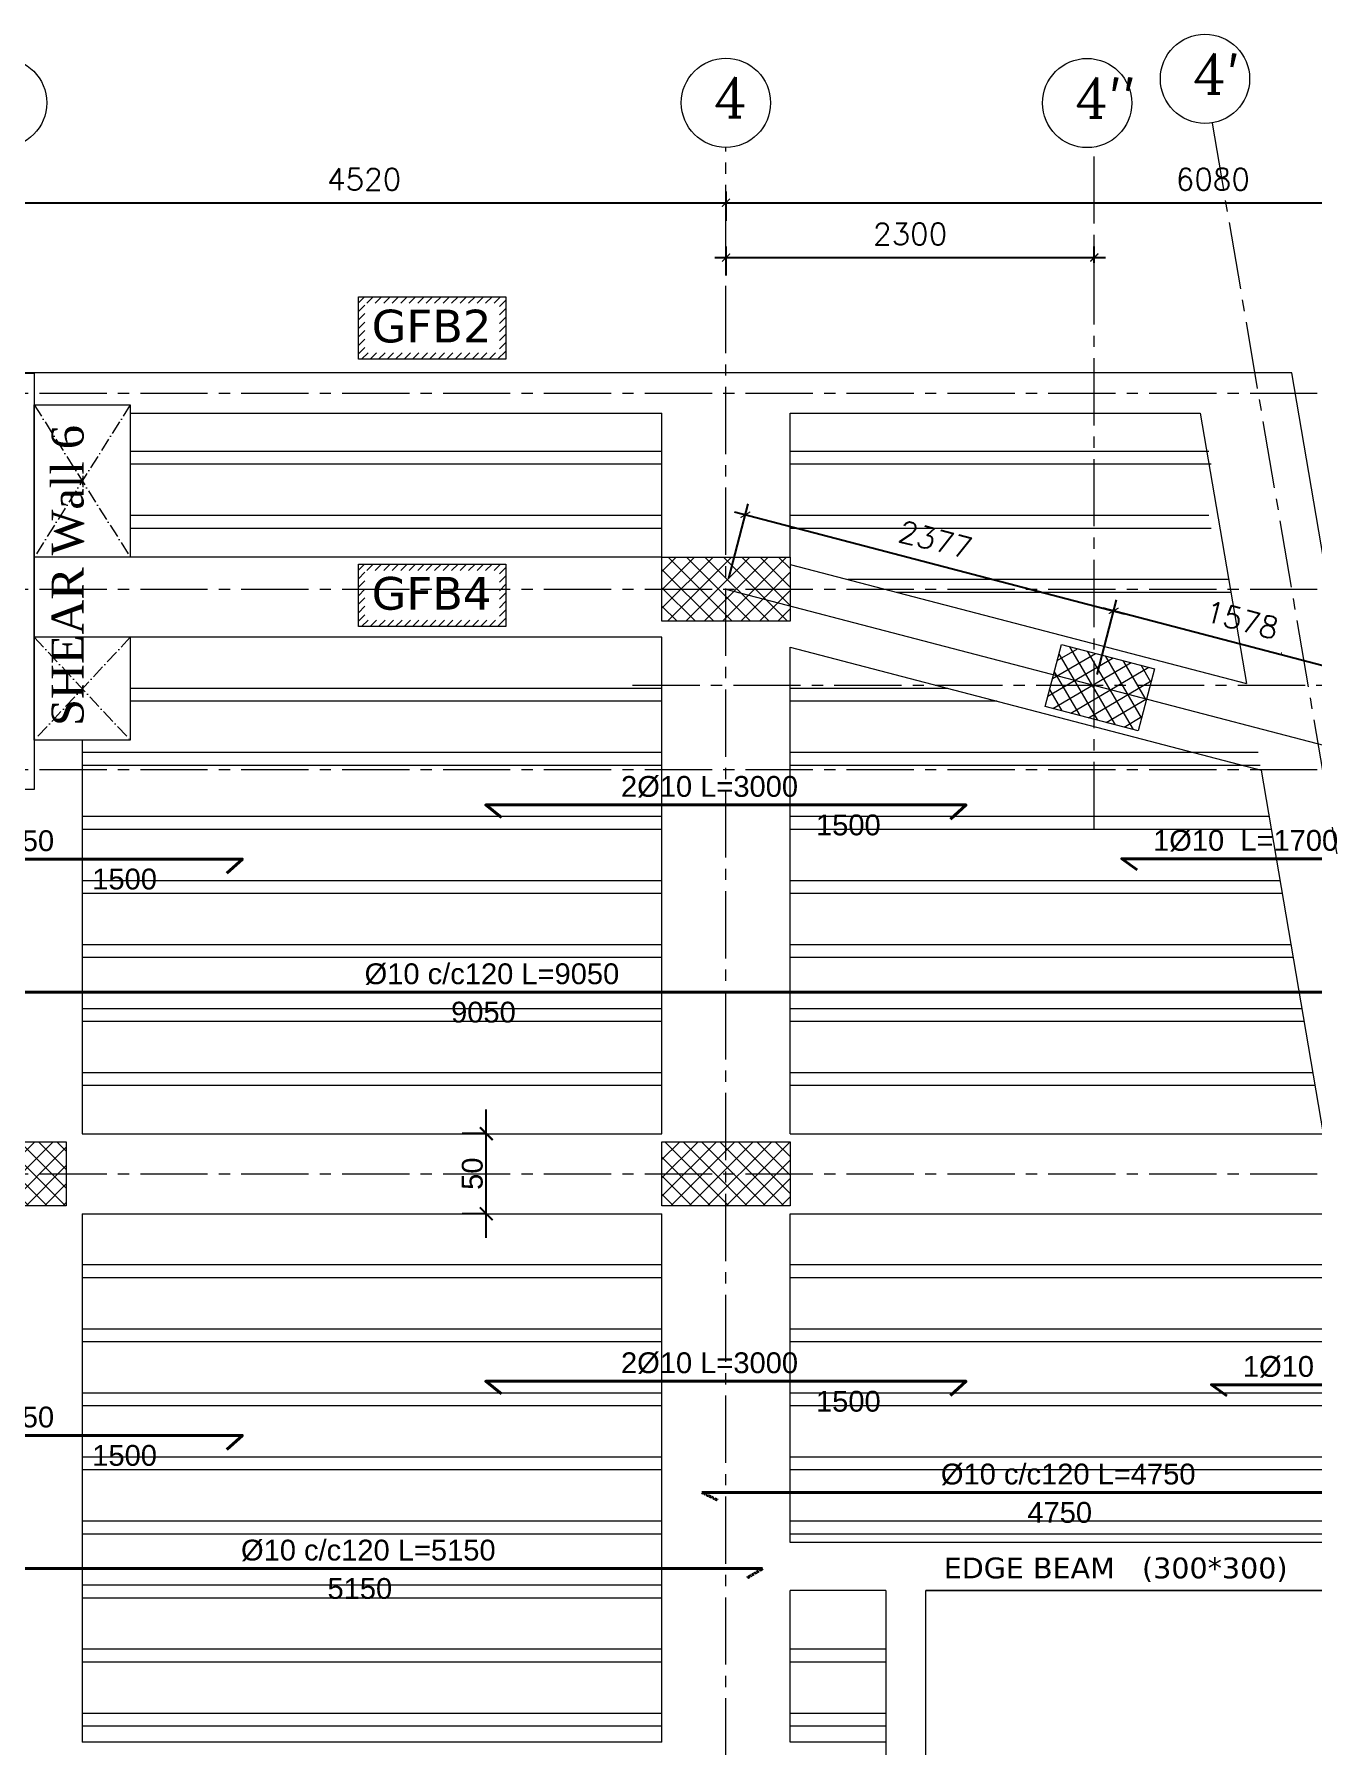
# Model space of a CAD drawing. Header units: inches. Extents: x -26151 to 62940, y -10194 to 246332.
# Drawn here: x 2476 to 3274, y 118994 to 120063 of the extents above; entities that cross this region are included whole.
import ezdxf

# ---------------------------------------------------------------- set-up
doc = ezdxf.new("R2010")
doc.units = ezdxf.units.IN
doc.header["$LTSCALE"] = 0.7
doc.header["$MEASUREMENT"] = 0
for name, pattern in [('ACAD_ISO10W100', [18, 12, -3, 0, -3]), ('CENTER2', [1.125, 0.75, -0.125, 0.125, -0.125]), ('DASHED2', [0.375, 0.25, -0.125])]:
    doc.linetypes.add(name, pattern=pattern)
doc.layers.get('0').update_dxf_attribs({"lineweight": 13})
doc.layers.get('Defpoints').update_dxf_attribs({"lineweight": 5})
for name, color, linetype, lineweight in [('axis', 254, 'ACAD_ISO10W100', 9), ('BEAM', 5, 'Continuous', 0), ('COLUMN', 4, 'Continuous', 20), ('dim', 1, 'Continuous', 25), ('hach', 9, 'Continuous', 9), ('hach 1', 254, 'Continuous', 9), ('hatch', 9, 'Continuous', 9), ('TEXT', 3, 'Continuous', 25), ('top renforcment', 7, 'Continuous', 40)]:
    doc.layers.add(name, color=color, linetype=linetype, lineweight=lineweight)
doc.styles.add('100', font='romans.shx', dxfattribs={"height": 13.5})
doc.styles.add('GENERATED_STYLE_4', font='verdanai.ttf')
doc.styles.add('QW', font='times.ttf', dxfattribs={"height": 15})
doc.styles.add('romanc', font='verdana.ttf', dxfattribs={"height": 250})
doc.styles.get("Standard").update_dxf_attribs({"font": 'arial.ttf', "height": 13})
doc.dimstyles.new('abr100', dxfattribs={"dimtxt": 15, "dimasz": 5, "dimexe": 7, "dimexo": 7, "dimgap": 8, "dimtad": 1, "dimdec": 0, "dimlfac": 10, "dimzin": 4, "dimdsep": 46, "dimtxsty": '100', "dimblk": 'ARCHTICK', "dimcen": 0.09, "dimdle": 7, "dimclrd": 1, "dimclre": 8, "dimclrt": 2, "dimadec": 0, "dimazin": 1, "dimtfac": 1, "dimtdec": 0, "dimtix": 1, "dimtofl": 0, "dimtmove": 0, "dimatfit": 3, "dimldrblk": 'ARCHTICK', "dimfxl": 0, "dimtolj": 1, "dimtzin": 0, "dimlwd": -1, "dimlwe": -1, "dimarcsym": 0})
doc.dimstyles.get("Standard").update_dxf_attribs({"dimtxt": 13, "dimasz": 5, "dimexe": 0.18, "dimexo": 0.0625, "dimgap": 6, "dimtad": 1, "dimdec": 0, "dimlfac": 10, "dimzin": 0, "dimdsep": 46, "dimtxsty": 'Standard', "dimblk": 'ARCHTICK', "dimcen": 0.09, "dimse1": 1, "dimse2": 1, "dimclrd": 1, "dimclre": 7, "dimclrt": 3, "dimadec": 0, "dimazin": 0, "dimtfac": 1, "dimtdec": 0, "dimtix": 1, "dimtofl": 0, "dimtmove": 0, "dimatfit": 3, "dimldrblk": 'ARCHTICK', "dimfxl": 0, "dimtolj": 1, "dimtzin": 0, "dimarcsym": 0})
doc.dimstyles.new('STANDARD$0', dxfattribs={"dimscale": 0, "dimtxt": 50, "dimasz": 8, "dimexe": 15, "dimexo": 0.0625, "dimgap": 2, "dimtad": 1, "dimdec": 0, "dimzin": 0, "dimdsep": 46, "dimtxsty": 'Standard', "dimblk1": 'ARCHTICK', "dimblk2": 'ARCHTICK', "dimsah": 1, "dimcen": 0.09, "dimdle": 15, "dimclrd": 3, "dimclre": 3, "dimclrt": 3, "dimazin": 0, "dimtfac": 1, "dimtdec": 0, "dimtofl": 0, "dimtmove": 1, "dimatfit": 3, "dimldrblk": 'ARCHTICK', "dimfxl": 0, "dimtolj": 1, "dimtzin": 0, "dimarcsym": 0})

# ---------------------------------------------------------------- blocks, each defined once
blk = doc.blocks.new('_ArchTick')
at = {"color": 0, "linetype": 'ByBlock', "lineweight": 0, "const_width": 0.15}
blk.add_lwpolyline([(-0.5, -0.5), (0.5, 0.5)], dxfattribs=at)
blk = doc.blocks.new('*D133')
at = {"layer": 'Defpoints', "color": 0, "transparency": 16777216}
for p in [(2455.6, 119960.4), (2907.6, 119957.4), (2907.6, 119939.1)]:
    blk.add_point(p, dxfattribs=at)
at = {"layer": 'dim', "color": 8, "transparency": 16777216}
for p, q in [((2907.6, 119946.1), (2907.6, 119964.4)), ((2455.6, 119953.4), (2455.6, 119950.4))]:
    blk.add_line(p, q, dxfattribs=at)
at = {"layer": 'dim', "color": 1, "transparency": 16777216}
blk.add_line((2448.6, 119957.4), (2914.6, 119957.4), dxfattribs=at)
at = {"layer": 'dim', "color": 1, "transparency": 16777216, "xscale": 5, "yscale": 5, "zscale": 5, "rotation": 180}
blk.add_blockref('_ArchTick', (2455.6, 119957.4), dxfattribs=at)
at = {"layer": 'dim', "color": 1, "transparency": 16777216, "xscale": 5, "yscale": 5, "zscale": 5}
blk.add_blockref('_ArchTick', (2907.6, 119957.4), dxfattribs=at)
at = {"layer": 'dim', "color": 2, "transparency": 16777216, "insert": (2681.6, 119972.1), "char_height": 13.5, "attachment_point": 5, "style": '100'}
blk.add_mtext('\\A1;4520', dxfattribs=at)
blk = doc.blocks.new('*D142')
at = {"layer": 'Defpoints', "color": 0, "transparency": 16777216}
for p in [(3515.6, 119960.4), (3515.6, 119957.4), (2907.6, 119939.1)]:
    blk.add_point(p, dxfattribs=at)
at = {"layer": 'dim', "color": 8, "transparency": 16777216}
for p, q in [((2907.6, 119946.1), (2907.6, 119964.4)), ((3515.6, 119953.4), (3515.6, 119950.4))]:
    blk.add_line(p, q, dxfattribs=at)
at = {"layer": 'dim', "color": 1, "transparency": 16777216}
blk.add_line((2900.6, 119957.4), (3522.6, 119957.4), dxfattribs=at)
at = {"layer": 'dim', "color": 1, "transparency": 16777216, "xscale": 5, "yscale": 5, "zscale": 5, "rotation": 180}
blk.add_blockref('_ArchTick', (2907.6, 119957.4), dxfattribs=at)
at = {"layer": 'dim', "color": 1, "transparency": 16777216, "xscale": 5, "yscale": 5, "zscale": 5}
blk.add_blockref('_ArchTick', (3515.6, 119957.4), dxfattribs=at)
at = {"layer": 'dim', "color": 2, "transparency": 16777216, "insert": (3211.6, 119972.1), "char_height": 13.5, "attachment_point": 5, "style": '100'}
blk.add_mtext('\\A1;6080', dxfattribs=at)
blk = doc.blocks.new('*D151')
at = {"layer": 'Defpoints', "color": 0, "transparency": 16777216}
for p in [(2415.6, 119079.3, -19467.6), (2930.6, 119079.3, -79330.7), (2930.6, 119079.3)]:
    blk.add_point(p, dxfattribs=at)
at = {"layer": 'TEXT', "color": 3, "transparency": 16777216, "insert": (2678.9, 119092), "char_height": 13, "attachment_point": 5}
blk.add_mtext('\\A1;5150', dxfattribs=at)
blk = doc.blocks.new('*D152')
at = {"layer": 'Defpoints', "color": 0, "transparency": 16777216}
for p in [(2415.5, 119104.5), (2930.6, 119104.5, -38935.3), (2930.6, 119102.8)]:
    blk.add_point(p, dxfattribs=at)
at = {"layer": 'TEXT', "color": 3, "transparency": 16777216, "insert": (2684.2, 119115.8), "char_height": 13, "attachment_point": 5}
blk.add_mtext('\\A1;%%C10 c/c120 L=5150', dxfattribs=at)
blk = doc.blocks.new('*D155')
at = {"layer": 'Defpoints', "color": 0, "transparency": 16777216}
for p in [(2455.6, 119162.5, -26473), (2605.6, 119162.5, -40395.4), (2605.6, 119162.5)]:
    blk.add_point(p, dxfattribs=at)
at = {"layer": 'TEXT', "color": 3, "transparency": 16777216, "insert": (2532, 119175.1), "char_height": 13, "attachment_point": 5}
blk.add_mtext('\\A1;1500', dxfattribs=at)
blk = doc.blocks.new('*D156')
at = {"layer": 'Defpoints', "color": 0, "transparency": 16777216}
for p in [(2240.6, 119187.6), (2605.6, 119187.6), (2605.6, 119185.9)]:
    blk.add_point(p, dxfattribs=at)
at = {"layer": 'TEXT', "color": 3, "transparency": 16777216, "insert": (2432.7, 119198.9), "char_height": 13, "attachment_point": 5}
blk.add_mtext('\\A1;2%%C12 L=3650', dxfattribs=at)
blk = doc.blocks.new('*D158')
at = {"layer": 'Defpoints', "color": 0, "transparency": 16777216}
for p in [(2907.6, 119196.3, -26473), (3057.6, 119196.3, -40395.4), (3057.6, 119196.3)]:
    blk.add_point(p, dxfattribs=at)
at = {"layer": 'TEXT', "color": 3, "transparency": 16777216, "insert": (2984, 119208.9), "char_height": 13, "attachment_point": 5}
blk.add_mtext('\\A1;1500', dxfattribs=at)
blk = doc.blocks.new('*D159')
at = {"layer": 'Defpoints', "color": 0, "transparency": 16777216}
for p in [(2757.6, 119221.5), (3057.6, 119221.5), (3057.6, 119219.8)]:
    blk.add_point(p, dxfattribs=at)
at = {"layer": 'TEXT', "color": 3, "transparency": 16777216, "insert": (2897.3, 119232.8), "char_height": 13, "attachment_point": 5}
blk.add_mtext('\\A1;2%%C10 L=3000', dxfattribs=at)
blk = doc.blocks.new('*D176')
at = {"layer": 'Defpoints', "color": 0, "transparency": 16777216}
for p in [(2415.6, 119439.3, -19467.6), (3320.6, 119439.3, -79330.7), (3320.6, 119439.3)]:
    blk.add_point(p, dxfattribs=at)
at = {"layer": 'TEXT', "color": 3, "transparency": 16777216, "insert": (2756.1, 119451.9), "char_height": 13, "attachment_point": 5}
blk.add_mtext('\\A1;9050', dxfattribs=at)
blk = doc.blocks.new('*D177')
at = {"layer": 'Defpoints', "color": 0, "transparency": 16777216}
for p in [(2415.5, 119464.4), (3320.6, 119464.4, -38935.3), (3320.6, 119462.7)]:
    blk.add_point(p, dxfattribs=at)
at = {"layer": 'TEXT', "color": 3, "transparency": 16777216, "insert": (2761.4, 119475.7), "char_height": 13, "attachment_point": 5}
blk.add_mtext('\\A1;%%C10 c/c120 L=9050', dxfattribs=at)
blk = doc.blocks.new('*D180')
at = {"layer": 'Defpoints', "color": 0, "transparency": 16777216}
for p in [(2455.6, 119522.4, -26473), (2605.6, 119522.4, -40395.4), (2605.6, 119522.4)]:
    blk.add_point(p, dxfattribs=at)
at = {"layer": 'TEXT', "color": 3, "transparency": 16777216, "insert": (2532, 119535), "char_height": 13, "attachment_point": 5}
blk.add_mtext('\\A1;1500', dxfattribs=at)
blk = doc.blocks.new('*D181')
at = {"layer": 'Defpoints', "color": 0, "transparency": 16777216}
for p in [(2240.6, 119547.5), (2605.6, 119547.5), (2605.6, 119545.8)]:
    blk.add_point(p, dxfattribs=at)
at = {"layer": 'TEXT', "color": 3, "transparency": 16777216, "insert": (2432.7, 119558.8), "char_height": 13, "attachment_point": 5}
blk.add_mtext('\\A1;2%%C12 L=3650', dxfattribs=at)
blk = doc.blocks.new('*D183')
at = {"layer": 'Defpoints', "color": 0, "transparency": 16777216}
for p in [(2907.6, 119556.2, -26473), (3057.6, 119556.2, -40395.4), (3057.6, 119556.2)]:
    blk.add_point(p, dxfattribs=at)
at = {"layer": 'TEXT', "color": 3, "transparency": 16777216, "insert": (2984, 119568.8), "char_height": 13, "attachment_point": 5}
blk.add_mtext('\\A1;1500', dxfattribs=at)
blk = doc.blocks.new('*D184')
at = {"layer": 'Defpoints', "color": 0, "transparency": 16777216}
for p in [(2757.6, 119581.4), (3057.6, 119581.4), (3057.6, 119579.7)]:
    blk.add_point(p, dxfattribs=at)
at = {"layer": 'TEXT', "color": 3, "transparency": 16777216, "insert": (2897.3, 119592.7), "char_height": 13, "attachment_point": 5}
blk.add_mtext('\\A1;2%%C10 L=3000', dxfattribs=at)
blk = doc.blocks.new('*D185')
at = {"layer": 'Defpoints', "color": 0, "transparency": 16777216}
for p in [(3210.7, 119219.2, 13009.9), (3380.8, 119219.2), (3380.8, 119217.5)]:
    blk.add_point(p, dxfattribs=at)
at = {"layer": 'TEXT', "color": 3, "transparency": 16777216, "insert": (3288.2, 119230.5), "char_height": 13, "attachment_point": 5}
blk.add_mtext('\\A1;1%%C10  L=1700', dxfattribs=at)
blk = doc.blocks.new('*D186')
at = {"layer": 'Defpoints', "color": 0, "transparency": 16777216}
for p in [(3154.7, 119547.7, 13009.9), (3324.7, 119547.7), (3324.7, 119546)]:
    blk.add_point(p, dxfattribs=at)
at = {"layer": 'TEXT', "color": 3, "transparency": 16777216, "insert": (3232.1, 119559), "char_height": 13, "attachment_point": 5}
blk.add_mtext('\\A1;1%%C10  L=1700', dxfattribs=at)
blk = doc.blocks.new('*D187')
at = {"layer": 'Defpoints', "color": 0, "transparency": 16777216}
for p in [(2892.6, 119126.8, -19467.6), (3367.6, 119126.8, -79330.7), (3367.6, 119126.8)]:
    blk.add_point(p, dxfattribs=at)
at = {"layer": 'TEXT', "color": 3, "transparency": 16777216, "insert": (3116, 119139.5), "char_height": 13, "attachment_point": 5}
blk.add_mtext('\\A1;4750', dxfattribs=at)
blk = doc.blocks.new('*D188')
at = {"layer": 'Defpoints', "color": 0, "transparency": 16777216}
for p in [(2892.6, 119152), (3367.6, 119152, -38935.3), (3367.6, 119150.3)]:
    blk.add_point(p, dxfattribs=at)
at = {"layer": 'TEXT', "color": 3, "transparency": 16777216, "insert": (3121.3, 119163.3), "char_height": 13, "attachment_point": 5}
blk.add_mtext('\\A1;%%C10 c/c120 L=4750', dxfattribs=at)
blk = doc.blocks.new('*D791')
at = {"layer": 'Defpoints', "color": 0, "transparency": 16777216}
for p in [(3137.6, 119923.2), (3137.6, 119913), (2907.6, 119904.9)]:
    blk.add_point(p, dxfattribs=at)
at = {"layer": 'dim', "color": 8, "transparency": 16777216}
for p, q in [((2907.6, 119911.9), (2907.6, 119930.2)), ((3137.6, 119920), (3137.6, 119930.2))]:
    blk.add_line(p, q, dxfattribs=at)
at = {"layer": 'dim', "color": 1, "transparency": 16777216}
blk.add_line((2900.6, 119923.2), (3144.6, 119923.2), dxfattribs=at)
at = {"layer": 'dim', "color": 1, "transparency": 16777216, "xscale": 5, "yscale": 5, "zscale": 5, "rotation": 180}
blk.add_blockref('_ArchTick', (2907.6, 119923.2), dxfattribs=at)
at = {"layer": 'dim', "color": 1, "transparency": 16777216, "xscale": 5, "yscale": 5, "zscale": 5}
blk.add_blockref('_ArchTick', (3137.6, 119923.2), dxfattribs=at)
at = {"layer": 'dim', "color": 2, "transparency": 16777216, "insert": (3022.6, 119937.9), "char_height": 13.5, "attachment_point": 5, "style": '100'}
blk.add_mtext('\\A1;2300', dxfattribs=at)
blk = doc.blocks.new('*D793')
at = {"layer": 'Defpoints', "color": 0, "transparency": 16777216}
for p in [(2907.6, 119716.1), (3149.7, 119702.6), (3137.6, 119656.1)]:
    blk.add_point(p, dxfattribs=at)
at = {"layer": 'dim', "color": 8, "transparency": 16777216}
for p, q in [((2909.3, 119722.9), (2921.5, 119769.4)), ((3139.3, 119662.9), (3151.5, 119709.4))]:
    blk.add_line(p, q, dxfattribs=at)
at = {"layer": 'dim', "color": 1, "transparency": 16777216}
blk.add_line((2912.9, 119764.4), (3156.5, 119700.8), dxfattribs=at)
at = {"layer": 'dim', "color": 1, "transparency": 16777216, "xscale": 5, "yscale": 5, "zscale": 5}
for p, rotation in [((2919.7, 119762.6), 165.37912601136), ((3149.7, 119702.6), 345.37912601136)]:
    blk.add_blockref('_ArchTick', p, dxfattribs=dict(at, rotation=rotation))
at = {"layer": 'dim', "color": 2, "transparency": 16777216, "insert": (3038.4, 119746.9), "char_height": 13.5, "attachment_point": 5, "rotation": 345.3791, "style": '100'}
blk.add_mtext('\\A1;2377', dxfattribs=at)
blk = doc.blocks.new('*D790')
at = {"layer": 'Defpoints', "color": 0, "transparency": 16777216}
for p in [(3302.4, 119662.8), (3137.6, 119656.1), (3292, 119623)]:
    blk.add_point(p, dxfattribs=at)
at = {"layer": 'dim', "color": 8, "transparency": 16777216}
for p, q in [((3139.3, 119662.9), (3151.5, 119709.4)), ((3293.8, 119629.8), (3304.2, 119669.5))]:
    blk.add_line(p, q, dxfattribs=at)
at = {"layer": 'dim', "color": 1, "transparency": 16777216}
blk.add_line((3142.9, 119704.4), (3309.2, 119661), dxfattribs=at)
at = {"layer": 'dim', "color": 1, "transparency": 16777216, "xscale": 5, "yscale": 5, "zscale": 5}
for p, rotation in [((3149.7, 119702.6), 165.3791260113354), ((3302.4, 119662.8), 345.3791260113354)]:
    blk.add_blockref('_ArchTick', p, dxfattribs=dict(at, rotation=rotation))
at = {"layer": 'dim', "color": 2, "transparency": 16777216, "insert": (3229.8, 119696.9), "char_height": 13.5, "attachment_point": 5, "rotation": 345.3791, "style": '100'}
blk.add_mtext('\\A1;1578', dxfattribs=at)
blk = doc.blocks.new('*D1829')
at = {"layer": 'Defpoints', "color": 0, "transparency": 16777216}
for p in [(2757.9, 119376.1), (2757.9, 119376.1), (2757.9, 119326.1)]:
    blk.add_point(p, dxfattribs=at)
at = {"layer": 'hach', "color": 3, "lineweight": -2, "transparency": 16777216}
for p, q in [((2757.9, 119311.1), (2757.9, 119391.1)), ((2757.9, 119376.1), (2742.9, 119376.1)), ((2757.9, 119326.1), (2742.9, 119326.1))]:
    blk.add_line(p, q, dxfattribs=at)
at = {"layer": 'hach', "color": 3, "lineweight": -2, "transparency": 16777216, "xscale": 8, "yscale": 8, "zscale": 8}
for p, rotation in [((2757.9, 119376.1), 90), ((2757.9, 119326.1), 270)]:
    blk.add_blockref('_ArchTick', p, dxfattribs=dict(at, rotation=rotation))
at = {"layer": 'hach', "color": 3, "transparency": 16777216, "insert": (2749.2, 119351.1), "char_height": 13, "attachment_point": 5, "rotation": 90}
blk.add_mtext('\\A1;50', dxfattribs=at)

msp = doc.modelspace()

# ---------------------------------------------------------------- hatches: boundary and pattern name
at = {"layer": 'hach 1', "linetype": 'ByBlock'}
h = msp.add_hatch(dxfattribs=at)
h.set_pattern_fill('ANSI31', color=256, scale=30, style=0)
h.set_pattern_definition([(45, (15135.488, 220.4968), (-2.65165043, 2.65165043), [])])
h.paths.add_polyline_path([(2770.04, 119898.66), (2678.09, 119898.66), (2678.09, 119859.66), (2770.04, 119859.66)])
h.paths.add_polyline_path([(2766.04, 119894.66), (2766.04, 119863.66), (2682.09, 119863.66), (2682.09, 119894.66)], flags=16)
h = msp.add_hatch(dxfattribs=at)
h.set_pattern_fill('ANSI31', color=256, scale=30, style=0)
h.set_pattern_definition([(45, (15135.488, 53.606), (-2.65165043, 2.65165043), [])])
h.paths.add_polyline_path([(2770.04, 119731.77), (2678.09, 119731.77), (2678.09, 119692.77), (2770.04, 119692.77)])
h.paths.add_polyline_path([(2766.04, 119727.77), (2766.04, 119696.77), (2682.09, 119696.77), (2682.09, 119727.77)], flags=16)
at = {"layer": 'hatch', "ltscale": 0.5}
h = msp.add_hatch(dxfattribs=at)
h.set_pattern_fill('NET', color=256, scale=65, angle=45, style=0)
h.set_pattern_definition([(45, (-460732.624, -142697.6286), (-5.7452426, 5.7452426), []), (135, (-460732.624, -142697.6286), (-5.7452426, -5.7452426), [])])
h.paths.add_polyline_path([(2867.57, 119736.08), (2947.57, 119736.08), (2947.57, 119696.08), (2867.57, 119696.08)])
h = msp.add_hatch(dxfattribs=at)
h.set_pattern_fill('NET', color=256, scale=65, angle=30.37913, style=0)
h.set_pattern_definition([(30.379126, (-511724.138, -17228.4675), (-4.10897094, 7.00942101), []), (120.379126, (-511724.138, -17228.4675), (-7.00942101, -4.10897094), [])])
h.paths.add_polyline_path([(3117.11, 119681.56), (3175.16, 119666.42), (3165.07, 119627.71), (3107.01, 119642.86)])
h = msp.add_hatch(dxfattribs=at)
h.set_pattern_fill('NET', color=256, scale=65, angle=45, style=0)
h.set_pattern_definition([(45, (-460744.624, -142662.6286), (-5.7452426, 5.7452426), []), (135, (-460744.624, -142662.6286), (-5.7452426, -5.7452426), [])])
h.paths.add_polyline_path([(2415.57, 119371.08), (2495.57, 119371.08), (2495.57, 119331.08), (2415.57, 119331.08)])
h = msp.add_hatch(dxfattribs=at)
h.set_pattern_fill('NET', color=256, scale=65, angle=45, style=0)
h.set_pattern_definition([(45, (-460732.624, -142662.6286), (-5.7452426, 5.7452426), []), (135, (-460732.624, -142662.6286), (-5.7452426, -5.7452426), [])])
h.paths.add_polyline_path([(2867.57, 119371.08), (2947.57, 119371.08), (2947.57, 119331.08), (2867.57, 119331.08)])

# ---------------------------------------------------------------- linework, layer by layer
at = {"lineweight": 20}
for centre in [(3206.73, 120034.79), (2455.55, 120019.84), (2907.55, 120019.84), (3133.11, 120019.68)]:
    msp.add_ellipse(centre, major_axis=(-0.02, 27.86), ratio=1, start_param=4.7118466, end_param=10.9950319, dxfattribs=at)
at = {"layer": 'axis', "linetype": 'CENTER2', "ltscale": 80}
for p, q in [((3211.18, 120007.1), (3551.91, 118008.18)), ((2907.57, 116398.51), (2907.57, 119991.98)), ((3137.57, 119566.39), (3137.57, 119991.98)), ((1029.87, 119838.58), (3637.12, 119838.58)), ((1029.87, 119716.08), (3637.12, 119716.08)), ((2849.21, 119656.08), (3637.12, 119656.08)), ((1029.87, 119603.58), (3637.12, 119603.58)), ((1029.87, 119351.08), (3637.12, 119351.08))]:
    msp.add_line(p, q, dxfattribs=at)
at = {"layer": 'axis'}
for p, q in [((2475.57, 119831.25), (2535.57, 119736.08)), ((2535.57, 119831.25), (2475.57, 119736.08)), ((2475.57, 119686.08), (2535.57, 119621.82)), ((2535.57, 119686.08), (2475.57, 119621.82))]:
    msp.add_line(p, q, dxfattribs=at)
at = {"layer": 'BEAM', "linetype": 'Continuous'}
for p, q in [((2535.57, 119826.08), (2867.57, 119826.08)), ((2867.57, 119736.08), (2867.57, 119826.08)), ((2947.57, 119736.08), (2947.57, 119826.08)), ((2947.57, 119826.08), (3203.76, 119826.08)), ((3203.76, 119826.08), (3232.58, 119657.13)), ((2867.57, 119736.08), (2475.57, 119736.08)), ((2947.57, 119731.48), (3232.58, 119657.13)), ((2867.57, 119686.08), (2475.57, 119686.08)), ((2867.57, 119376.08), (2867.57, 119686.08)), ((2947.57, 119376.08), (2947.57, 119679.81)), ((2947.57, 119679.81), (3241.8, 119603.05)), ((3254.71, 119676.08), (3254.38, 119676.08)), ((2505.57, 119621.82), (2505.57, 119376.08)), ((3241.8, 119603.05), (3280.52, 119376.08)), ((2505.57, 119376.08), (2867.57, 119376.08)), ((2947.57, 119376.08), (3280.52, 119376.08)), ((2505.57, 119326.08), (2867.57, 119326.08)), ((2505.57, 119326.08), (2505.57, 118996.08)), ((2867.57, 118996.08), (2867.57, 119326.08)), ((2947.57, 119326.08), (3289.05, 119326.08)), ((2947.57, 119120.79), (2947.57, 119326.08)), ((3324.07, 119120.79), (2947.57, 119120.79)), ((2947.57, 118996.08), (2947.57, 119090.79)), ((3007.33, 119090.79), (2947.57, 119090.79)), ((3007.33, 119090.79), (3007.33, 118621.08)), ((3329.19, 119090.79), (3032.33, 119090.79)), ((2947.57, 118996.08), (2947.57, 119013.78)), ((2867.57, 118996.08), (2505.57, 118996.08)), ((3007.33, 118996.08), (2947.57, 118996.08))]:
    msp.add_line(p, q, dxfattribs=at)
for points in [[(2475.57, 119851.25), (2475.57, 119831.25), (2535.57, 119831.25), (2535.57, 119736.08)], [(2535.57, 119686.08), (2535.57, 119621.82), (2475.57, 119621.82), (2475.57, 119831.25)]]:
    msp.add_lwpolyline(points, dxfattribs=at)
at = {"layer": 'COLUMN'}
for points in [[(2475.57, 119851.08), (2475.57, 119591.08), (2445.57, 119591.08), (2445.57, 119851.08)], [(2867.57, 119736.08), (2947.57, 119736.08), (2947.57, 119696.08), (2867.57, 119696.08)], [(3117.11, 119681.56), (3175.16, 119666.42), (3165.07, 119627.71), (3107.01, 119642.86)], [(2415.57, 119371.08), (2495.57, 119371.08), (2495.57, 119331.08), (2415.57, 119331.08)], [(2867.57, 119371.08), (2947.57, 119371.08), (2947.57, 119331.08), (2867.57, 119331.08)]]:
    msp.add_lwpolyline(points, close=True, dxfattribs=at)
at = {"layer": 'hach', "linetype": 'ByBlock'}
for p, q in [((2867.57, 119802.08), (2535.57, 119802.08)), ((3209.22, 119802.08), (2947.57, 119802.08)), ((2867.57, 119794.08), (2535.57, 119794.08)), ((3210.58, 119794.08), (2947.57, 119794.08)), ((2867.57, 119762.08), (2535.57, 119762.08)), ((3209.22, 119762.08), (2947.57, 119762.08)), ((2867.57, 119754.08), (2535.57, 119754.08)), ((3210.58, 119754.08), (2947.57, 119754.08)), ((2907.57, 119716.08), (3290.27, 119616.25)), ((3221.5, 119722.08), (2983.61, 119722.08)), ((3222.86, 119714.08), (3014.28, 119714.08)), ((2867.57, 119654.08), (2535.57, 119654.08)), ((3046.19, 119654.08), (2947.57, 119654.08)), ((2867.57, 119646.08), (2535.57, 119646.08)), ((3076.86, 119646.08), (2947.57, 119646.08)), ((2867.57, 119614.08), (2505.57, 119614.08)), ((3239.92, 119614.08), (2947.57, 119614.08)), ((2867.57, 119606.08), (2505.57, 119606.08)), ((3241.29, 119606.08), (2947.57, 119606.08)), ((2867.57, 119574.08), (2505.57, 119574.08)), ((2867.57, 119566.08), (2505.57, 119566.08)), ((3246.75, 119574.08), (2947.57, 119574.08)), ((3248.11, 119566.08), (2947.57, 119566.08)), ((2867.57, 119534.08), (2505.57, 119534.08)), ((3253.57, 119534.08), (2947.57, 119534.08)), ((2867.57, 119526.08), (2505.57, 119526.08)), ((3254.93, 119526.08), (2947.57, 119526.08)), ((2867.57, 119494.08), (2505.57, 119494.08)), ((3260.39, 119494.08), (2947.57, 119494.08)), ((2867.57, 119486.08), (2505.57, 119486.08)), ((3261.76, 119486.08), (2947.57, 119486.08)), ((2867.57, 119454.08), (2505.57, 119454.08)), ((3267.22, 119454.08), (2947.57, 119454.08)), ((2867.57, 119446.08), (2505.57, 119446.08)), ((3268.58, 119446.08), (2947.57, 119446.08)), ((2867.57, 119414.08), (2505.57, 119414.08)), ((2867.57, 119406.08), (2505.57, 119406.08)), ((3274.04, 119414.08), (2947.57, 119414.08)), ((3275.4, 119406.08), (2947.57, 119406.08)), ((2867.57, 119294.08), (2505.57, 119294.08)), ((3294.51, 119294.08), (2947.57, 119294.08)), ((2867.57, 119286.08), (2505.57, 119286.08)), ((3295.87, 119286.08), (2947.57, 119286.08)), ((2867.57, 119254.08), (2505.57, 119254.08)), ((2867.57, 119246.08), (2505.57, 119246.08)), ((3301.33, 119254.08), (2947.57, 119254.08)), ((3302.7, 119246.08), (2947.57, 119246.08)), ((2867.57, 119214.08), (2505.57, 119214.08)), ((3308.16, 119214.08), (2947.57, 119214.08)), ((2867.57, 119206.08), (2505.57, 119206.08)), ((3309.52, 119206.08), (2947.57, 119206.08)), ((2867.57, 119174.08), (2505.57, 119174.08)), ((3314.98, 119174.08), (2947.57, 119174.08)), ((2867.57, 119166.08), (2505.57, 119166.08)), ((3316.35, 119166.08), (2947.57, 119166.08)), ((2867.57, 119134.08), (2505.57, 119134.08)), ((3321.8, 119134.08), (2947.57, 119134.08)), ((2867.57, 119126.08), (2505.57, 119126.08)), ((3323.17, 119126.08), (2947.57, 119126.08)), ((2867.57, 119094.08), (2505.57, 119094.08)), ((2867.57, 119086.08), (2505.57, 119086.08)), ((2867.57, 119054.08), (2505.57, 119054.08)), ((3007.33, 119054.08), (2947.57, 119054.08)), ((2867.57, 119046.08), (2505.57, 119046.08)), ((3007.33, 119046.08), (2947.57, 119046.08)), ((2867.57, 119014.08), (2505.57, 119014.08)), ((3007.33, 119014.08), (2947.57, 119014.08)), ((2867.57, 119006.08), (2505.57, 119006.08)), ((3007.33, 119006.08), (2947.57, 119006.08))]:
    msp.add_line(p, q, dxfattribs=at)
at = {"layer": 'hach', "color": 2}
msp.add_lwpolyline([(1188.57, 119851.25), (1188.49, 118976.08), (1158.57, 118976.08), (1158.57, 118616.33), (1128.63, 118616.33), (1128.63, 118196.62), (1158.57, 118196.62), (1158.57, 116896.08), (1786.54, 116896.08), (1786.54, 116706.51), (1846.54, 116706.51), (1846.54, 116585.53), (2426.86, 116585.53), (2426.86, 116705.51), (2486.86, 116705.51), (2486.86, 116900.76), (3032.33, 116900.76), (3032.33, 119090.79), (3390.74, 119090.79), (3261.01, 119851.25), (1188.57, 119851.25)], dxfattribs=at)
at = {"layer": 'hach 1', "linetype": 'ByBlock'}
for points in [[(2678.09, 119898.66), (2770.04, 119898.66), (2770.04, 119859.66), (2678.09, 119859.66)], [(2678.09, 119731.77), (2770.04, 119731.77), (2770.04, 119692.77), (2678.09, 119692.77)]]:
    msp.add_lwpolyline(points, close=True, dxfattribs=at)
at = {"layer": 'top renforcment', "color": 3}
for points, elevation in [([(2767.31, 119573.53), (2757.57, 119581.4), (3057.57, 119581.4), (3047.83, 119572.52)], -18919.03), ([(2250.31, 119539.71), (2240.57, 119547.57), (2605.57, 119547.58), (2595.83, 119538.69)], -18919.03), ([(3164.44, 119540.92), (3154.7, 119547.72), (3309.73, 119547.72), (3309.73, 119531.93)], -13009.85), ([(2767.31, 119213.61), (2757.57, 119221.48), (3057.57, 119221.48), (3047.83, 119212.6)], -13009.85), ([(3220.47, 119212.46), (3210.73, 119219.26), (3365.77, 119219.26), (3365.77, 119203.47)], -13009.85), ([(2250.31, 119179.79), (2240.57, 119187.66), (2605.57, 119187.66), (2595.83, 119178.78)], -13009.85)]:
    msp.add_lwpolyline(points, dxfattribs=dict(at, elevation=elevation))
at = {"layer": 'top renforcment', "color": 4, "linetype": 'DASHED2', "ltscale": 2}
for points, elevation in [([(2425.28, 119459.65), (2415.53, 119464.45), (3320.57, 119464.46), (3310.83, 119458.64)], -11818.36), ([(2902.31, 119147.22), (2892.57, 119152.03), (3367.6, 119152.03), (3357.86, 119146.21)], -18919.03), ([(2425.28, 119099.73), (2415.53, 119104.53), (2930.57, 119104.54), (2920.83, 119098.72)], -5909.18)]:
    msp.add_lwpolyline(points, dxfattribs=dict(at, elevation=elevation))

# ---------------------------------------------------------------- texts
at = {"layer": 'TEXT', "color": 2, "style": 'romanc'}
for s, height, p in [('GFB2', 20.4, (2686.29, 119870.23)), ('GFB4', 20.4, (2686.29, 119703.34)), ('EDGE BEAM   (300*300)', 13, (3043.55, 119098.4))]:
    msp.add_text(s, height=height, dxfattribs=at).set_placement(p)
at = {"layer": 'TEXT', "color": 7, "style": 'QW'}
msp.add_text('SHEAR Wall 6', height=20, rotation=90, dxfattribs=at).set_placement((2506.38, 119630.67))
at = {"layer": 'TEXT', "char_height": 25, "attachment_point": 1, "style": 'GENERATED_STYLE_4'}
for s, insert in [("{\\Fromanc|c0;4'}", (3198.81, 120050.72)), ('{\\Fromanc|c0;4}', (2899.64, 120035.78)), ("{\\Fromanc|c0;4''}", (3125.2, 120035.61))]:
    msp.add_mtext(s, dxfattribs=dict(at, insert=insert))

# ---------------------------------------------------------------- dimensions: what is measured, and where the dimension line sits
at = {"layer": 'dim'}
for base, p1, p2, picture, middle in [((2907.57, 119957.35), (2455.57, 119960.44), (2907.57, 119939.12), '*D133', (2681.57, 119972.1)), ((3515.57, 119957.35), (2907.57, 119939.12), (3515.57, 119960.44), '*D142', (3211.57, 119972.1)), ((3137.57, 119923.16), (2907.57, 119904.92), (3137.57, 119912.99), '*D791', (3022.57, 119937.91))]:
    dim = msp.add_linear_dim(base=base, p1=p1, p2=p2, dimstyle='abr100', dxfattribs=at)
    dim.commit()
    dim.dimension.update_dxf_attribs({"geometry": picture, "text_midpoint": middle})
dim = msp.add_aligned_dim(p1=(2907.57, 119716.08), p2=(3137.57, 119656.08), distance=48.06, dimstyle='abr100', dxfattribs=at)
dim.commit()
dim.dimension.update_dxf_attribs({"geometry": '*D793', "text_midpoint": (3038.42, 119746.86)})
dim = msp.add_linear_dim(base=(3302.41, 119662.75), p1=(3137.57, 119656.08), p2=(3292.04, 119623.02), angle=165.37913, dimstyle='abr100', dxfattribs=at)
dim.commit()
dim.dimension.update_dxf_attribs({"geometry": '*D790', "text_midpoint": (3229.78, 119696.94)})
at = {"layer": 'hach', "color": 4}
dim = msp.add_linear_dim(base=(2757.86, 119376.08), p1=(2757.86, 119326.08), p2=(2757.86, 119376.08), angle=90, dimstyle='STANDARD$0', override={"dimscale": 1, "dimfxl": 1.25}, dxfattribs=at)
dim.commit()
dim.dimension.update_dxf_attribs({"geometry": '*D1829', "text_midpoint": (2749.22, 119351.08)})
at = {"layer": 'TEXT'}
for base, p1, p2, text, picture, middle in [((3057.57, 119579.67, -5909.18), (2757.57, 119581.37, -5909.18), (3057.57, 119581.37, -5909.18), '2%%C10 L=<>', '*D184', (2897.34, 119579.67, -5909.18)), ((2605.57, 119545.85, -5909.18), (2240.57, 119547.54, -5909.18), (2605.57, 119547.54, -5909.18), '2%%C12 L=<>', '*D181', (2432.7, 119545.85, -5909.18)), ((3324.73, 119545.99), (3154.7, 119547.69, 13009.85), (3324.73, 119547.69), '1%%C10  L=<>', '*D186', (3232.13, 119545.99)), ((3320.57, 119462.73, 1191.5), (2415.53, 119464.42, 1191.5), (3320.57, 119464.42, -37743.78), '%%C10 c/c120 L=<>', '*D177', (2761.37, 119462.73, 1191.5)), ((3057.57, 119219.76), (2757.57, 119221.45), (3057.57, 119221.45), '2%%C10 L=<>', '*D159', (2897.34, 119219.76)), ((3380.77, 119217.53), (3210.73, 119219.23, 13009.85), (3380.77, 119219.23), '1%%C10  L=<>', '*D185', (3288.16, 119217.53)), ((2605.57, 119185.93), (2240.57, 119187.63), (2605.57, 119187.63), '2%%C12 L=<>', '*D156', (2432.7, 119185.93)), ((3367.6, 119150.3, -5909.18), (2892.57, 119152, -5909.18), (3367.6, 119152, -44844.45), '%%C10 c/c120 L=<>', '*D188', (3121.27, 119150.3, -5909.18)), ((2930.57, 119102.81, 7100.68), (2415.53, 119104.51, 7100.68), (2930.57, 119104.51, -31834.6), '%%C10 c/c120 L=<>', '*D152', (2684.24, 119102.81, 7100.68))]:
    dim = msp.add_linear_dim(base=base, p1=p1, p2=p2, text=text, dimstyle='Standard', override={"dimsd1": 1, "dimsd2": 1, "dimfxl": 0.1, "dimfxlon": 1}, dxfattribs=at)
    dim.commit()
    dim.dimension.update_dxf_attribs({"geometry": picture, "text_midpoint": middle, "dimtype": 160})
for base, p1, p2, picture, middle in [((3057.57, 119556.21, 6457.78), (2907.57, 119556.21, -20015.2), (3057.57, 119556.21, -33937.6), '*D183', (2983.99, 119556.21, 6457.78)), ((2605.57, 119522.38, 6457.78), (2455.57, 119522.38, -20015.2), (2605.57, 119522.38, -33937.6), '*D180', (2532, 119522.38, 6457.78)), ((3320.57, 119439.26, 13558.46), (2415.57, 119439.26, -5909.18), (3320.57, 119439.26, -65772.2), '*D176', (2756.07, 119439.26, 13558.46)), ((3057.57, 119196.29, 12366.96), (2907.57, 119196.29, -14106.02), (3057.57, 119196.29, -28028.42), '*D158', (2983.99, 119196.29, 12366.96)), ((2605.57, 119162.46, 12366.96), (2455.57, 119162.46, -14106.02), (2605.57, 119162.46, -28028.42), '*D155', (2532, 119162.46, 12366.96)), ((3367.6, 119126.83, 6457.78), (2892.6, 119126.83, -13009.85), (3367.6, 119126.83, -72872.87), '*D187', (3115.97, 119126.83, 6457.78)), ((2930.57, 119079.34, 19467.64), (2415.57, 119079.34), (2930.57, 119079.34, -59863.02), '*D151', (2678.93, 119079.34, 19467.64))]:
    dim = msp.add_linear_dim(base=base, p1=p1, p2=p2, angle=360, dimstyle='Standard', override={"dimsd1": 1, "dimsd2": 1, "dimfxl": 0.1, "dimfxlon": 1}, dxfattribs=at)
    dim.commit()
    dim.dimension.update_dxf_attribs({"geometry": picture, "text_midpoint": middle, "dimtype": 161})

doc.saveas('drawing.dxf')
